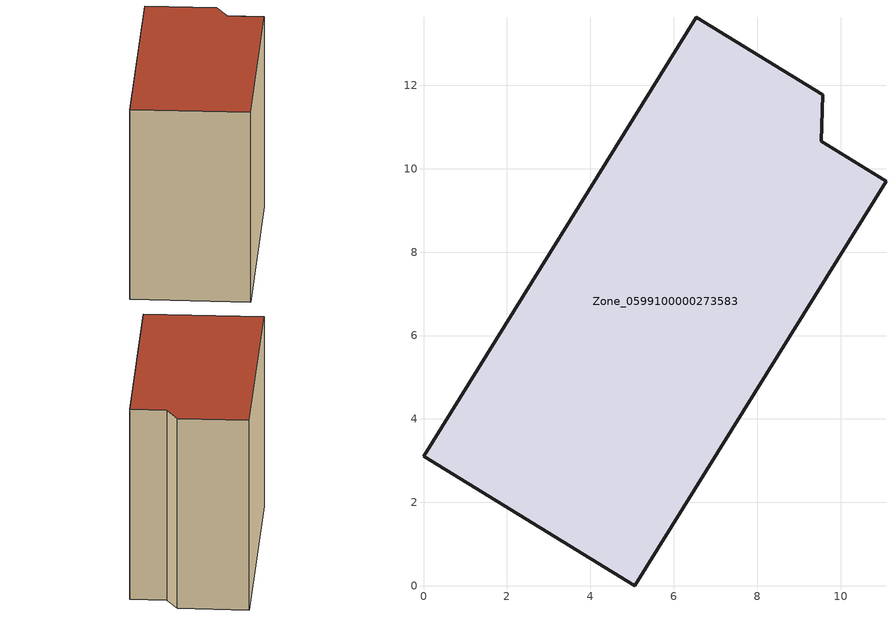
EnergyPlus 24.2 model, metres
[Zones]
Zone_0599100000273583
 floor ground (C_G): 0,3.11 6.54,13.63 9.57,11.77 9.54,10.66 11.09,9.7 5.07,0 z0
 wall outside (C_F): 6.54,13.63 0,3.11 5.07,0 11.09,9.7 9.54,10.66 9.57,11.77 6.54,13.63 z0:10.21
 roof outside (C_R): 0,3.11 5.07,0 11.09,9.7 9.54,10.66 9.57,11.77 6.54,13.63 z10.21
[BUILDING]
Pand.0599100000273583: North Axis=0; Terrain=City; Loads Convergence Tolerance Value=0.04; Temperature Convergence Tolerance Value=0.4; Solar Distribution=FullExterior; Maximum Number of Warmup Days=25; Minimum Number of Warmup Days=1
[Site:Location]
Rotterdam.The.Hague.AP_ZH_NLD Design_Conditions: Latitude=51.96; Longitude=4.45; Time Zone=1; Elevation=-4.5
[SITE:GROUNDTEMPERATURE:BUILDINGSURFACE]
18, 18, 18, 18, 18, 18, 18, 18, 18, 18, 18, 18
[MATERIAL] Thermal Absorptance=0.9; Solar Absorptance=0.7; Visible Absorptance=0.7
Name | Roughness | Thickness | Conductivity | Density | Specific Heat
G.TI.1946 | MediumSmooth | 0.15 | 1 | 540 | 1210
F.TI.1946 | Rough | 0.3 | 0.857143 | 1920 | 840
R.TI.1946 | MediumRough | 0.2 | 0.1 | 1500 | 1000
[CONSTRUCTION]
C_G: G.TI.1946
C_F: F.TI.1946
C_R: R.TI.1946
[ZONE]
Zone_0599100000273583: Type=1; Multiplier=1; Ceiling Height=Autocalculate; Volume=Autocalculate; Floor Area=autocalculate; Part of Total Floor Area=Yes
[ZONEINFILTRATION:DESIGNFLOWRATE]
Infil_Zone_0599100000273583: Zone or ZoneList or Space or SpaceList=Zone_0599100000273583; Schedule=AlwaysOn; Design Flow Rate Calculation Method=Flow/Area; Flow Rate per Floor Area=0.003; Constant Term Coefficient=1; Temperature Term Coefficient=0; Velocity Term Coefficient=0; Velocity Squared Term Coefficient=0
[HVACTEMPLATE:ZONE:IDEALLOADSAIRSYSTEM]
Zone_0599100000273583: Maximum Heating Supply Air Temperature=50; Minimum Cooling Supply Air Temperature=13; Maximum Heating Supply Air Humidity Ratio=0.0156; Minimum Cooling Supply Air Humidity Ratio=0.0077; Heating Limit=NoLimit; Cooling Limit=NoLimit; Dehumidification Control Type=ConstantSensibleHeatRatio; Cooling Sensible Heat Ratio=0.7; Dehumidification Setpoint=60; Humidification Control Type=None; Humidification Setpoint=30; Outdoor Air Method=None; Outdoor Air Flow Rate per Person=0.00944; Outdoor Air Flow Rate per Zone Floor Area=0; Outdoor Air Flow Rate per Zone=0; Demand Controlled Ventilation Type=None; Outdoor Air Economizer Type=NoEconomizer; Heat Recovery Type=None; Sensible Heat Recovery Effectiveness=0.7; Latent Heat Recovery Effectiveness=0.65
[ZONECONTROL:THERMOSTAT]
ThermostatControl_Zone_0599100000273583: Zone or ZoneList=Zone_0599100000273583; Control Type Schedule=DualSetpointControlType; Control 1=Thermostat_Zone_0599100000273583; Temperature Difference Between Cutout And Setpoint=0
[THERMOSTATSETPOINT:DUALSETPOINT]
Thermostat_Zone_0599100000273583: Heating Setpoint Temperature Schedule=HeatingSetpoint_Zone_0599100000273583; Cooling Setpoint Temperature Schedule=CoolingSetpoint_Zone_0599100000273583
[SCHEDULE:COMPACT]
HeatingSetpoint_Zone_0599100000273583: Through: 12/31, For: AllDays, Until: 24:00, 21
CoolingSetpoint_Zone_0599100000273583: Through: 12/31, For: AllDays, Until: 24:00, 24
DualSetpointControlType: Through: 12/31, For: AllDays, Until: 24:00, 4
AlwaysOn: Through: 12/31, For: AllDays, Until: 24:00, 1
